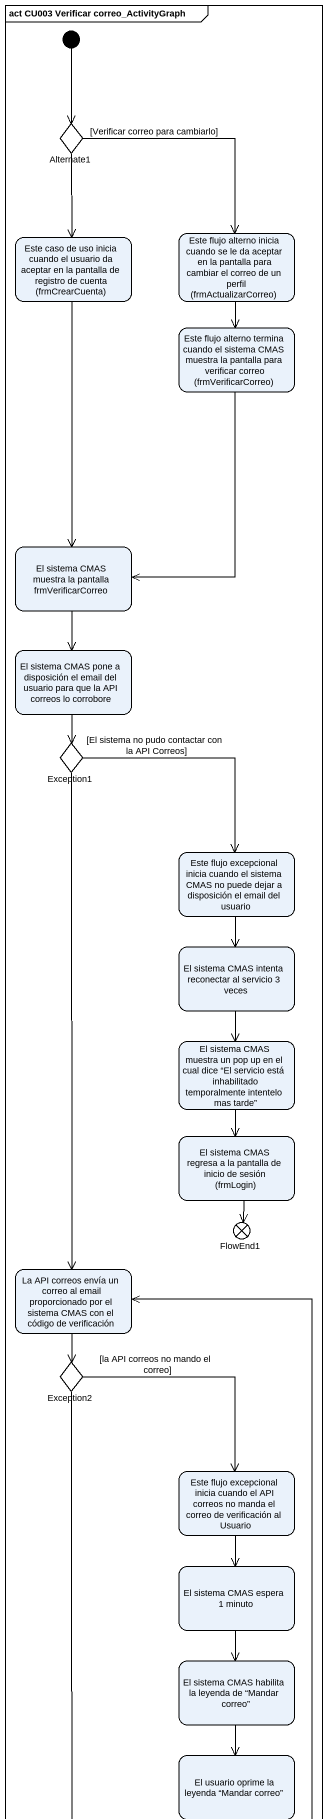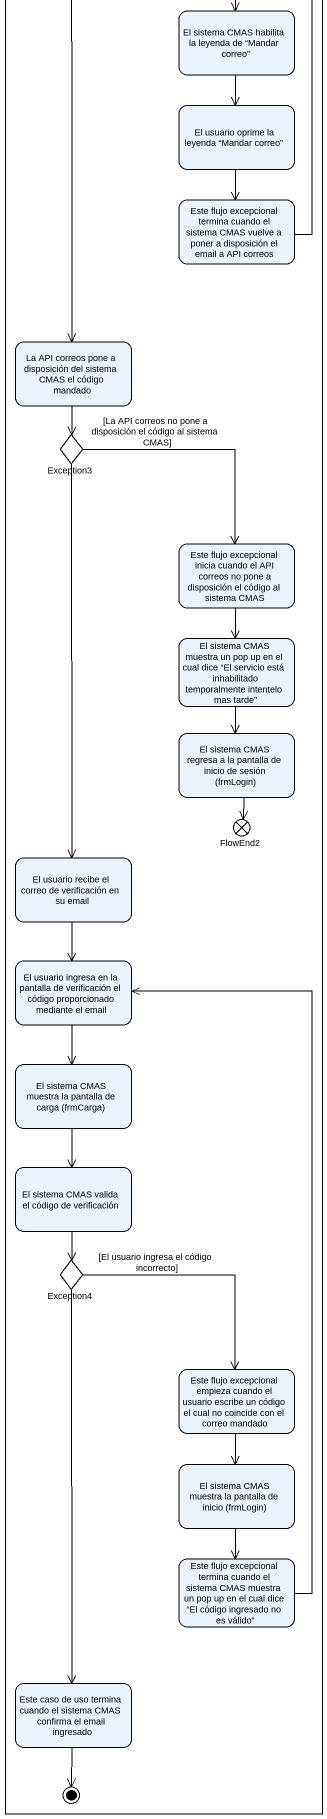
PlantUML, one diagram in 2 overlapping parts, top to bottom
@startuml
mainframe act CU003 Verificar correo_ActivityGraph
hide empty description
state Alternate1 <<choice>>
state "Este flujo alterno inicia cuando se le da aceptar en la pantalla para cambiar el correo de un perfil (frmActualizarCorreo)" as Este_flujo_alterno_inicia
state "Este caso de uso inicia cuando el usuario da aceptar en la pantalla de registro de cuenta (frmCrearCuenta)" as Este_caso_de_uso_inicia
state "Este flujo alterno termina cuando el sistema CMAS muestra la pantalla para verificar correo (frmVerificarCorreo)" as Este_flujo_alterno_termina
state "El sistema CMAS muestra la pantalla frmVerificarCorreo" as El_sistema_CMAS_muestra_la
state "El sistema CMAS pone a disposición el email del usuario para que la API correos lo corrobore" as El_sistema_CMAS_pone_a
state Exception1 <<choice>>
state "Este flujo excepcional inicia cuando el sistema CMAS no puede dejar a disposición el email del usuario" as Este_flujo_excepcional
state "El sistema CMAS intenta reconectar al servicio 3 veces" as El_sistema_CMAS_intenta
state "El sistema CMAS muestra un pop up en el cual dice “El servicio está inhabilitado temporalmente intentelo mas tarde”" as El_sistema_CMAS_muestra_un
state "El sistema CMAS regresa a la pantalla de inicio de sesión (frmLogin)" as El_sistema_CMAS_regresa_a
state FlowEnd1 <<end>>
state "La API correos envía un correo al email proporcionado por el sistema CMAS con el código de verificación" as La_API_correos_envía_un
state Exception2 <<choice>>
state "Este flujo excepcional inicia cuando el API correos no manda el correo de verificación al Usuario" as Este_flujo_excepcional_2
state "El sistema CMAS espera 1 minuto" as El_sistema_CMAS_espera_1
state "El sistema CMAS habilita la leyenda de “Mandar correo”" as El_sistema_CMAS_habilita_la
state "El usuario oprime la leyenda “Mandar correo”" as El_usuario_oprime_la
state "Este flujo excepcional termina cuando el sistema CMAS vuelve a poner a disposición el email a API correos" as Este_flujo_excepcional_3
state "La API correos pone a disposición del sistema CMAS el código mandado" as La_API_correos_pone_a
state Exception3 <<choice>>
state "Este flujo excepcional inicia cuando el API correos no pone a disposición el código al sistema CMAS" as Este_flujo_excepcional_4
state "El sistema CMAS muestra un pop up en el cual dice “El servicio está inhabilitado temporalmente intentelo mas tarde”" as El_sistema_CMAS_muestra_un_2
state "El sistema CMAS regresa a la pantalla de inicio de sesión (frmLogin)" as El_sistema_CMAS_regresa_a_2
state FlowEnd2 <<end>>
state "El usuario recibe el correo de verificación en su email" as El_usuario_recibe_el_correo
state "El usuario ingresa en la pantalla de verificación el código proporcionado mediante el email" as El_usuario_ingresa_en_la
state "El sistema CMAS muestra la pantalla de carga (frmCarga)" as El_sistema_CMAS_muestra_la_2
state "El sistema CMAS valida el código de verificación" as El_sistema_CMAS_valida_el
state Exception4 <<choice>>
state "Este flujo excepcional empieza cuando el usuario escribe un código el cual no coincide con el correo mandado" as Este_flujo_excepcional_5
state "El sistema CMAS muestra la pantalla de inicio (frmLogin)" as El_sistema_CMAS_muestra_la_3
state "Este flujo excepcional termina cuando el sistema CMAS muestra un pop up en el cual dice “El código ingresado no es válido”" as Este_flujo_excepcional_6
state "Este caso de uso termina cuando el sistema CMAS confirma el email ingresado" as Este_caso_de_uso_termina
[*] --> Alternate1
Alternate1 --> Este_flujo_alterno_inicia : [Verificar correo para cambiarlo]
Alternate1 --> Este_caso_de_uso_inicia
Este_flujo_alterno_inicia --> Este_flujo_alterno_termina
Este_caso_de_uso_inicia --> El_sistema_CMAS_muestra_la
Este_flujo_alterno_termina --> El_sistema_CMAS_muestra_la
El_sistema_CMAS_muestra_la --> El_sistema_CMAS_pone_a
El_sistema_CMAS_pone_a --> Exception1
Exception1 --> Este_flujo_excepcional : [El sistema no pudo contactar con la API Correos]
Exception1 --> La_API_correos_envía_un
Este_flujo_excepcional --> El_sistema_CMAS_intenta
El_sistema_CMAS_intenta --> El_sistema_CMAS_muestra_un
El_sistema_CMAS_muestra_un --> El_sistema_CMAS_regresa_a
El_sistema_CMAS_regresa_a --> FlowEnd1
La_API_correos_envía_un --> Exception2
Exception2 --> Este_flujo_excepcional_2 : [la API correos no mando el correo]
Exception2 --> La_API_correos_pone_a
Este_flujo_excepcional_2 --> El_sistema_CMAS_espera_1
El_sistema_CMAS_espera_1 --> El_sistema_CMAS_habilita_la
El_sistema_CMAS_habilita_la --> El_usuario_oprime_la
El_usuario_oprime_la --> Este_flujo_excepcional_3
Este_flujo_excepcional_3 -up-> La_API_correos_envía_un
La_API_correos_pone_a --> Exception3
Exception3 --> Este_flujo_excepcional_4 : [La API correos no pone a disposición el código al sistema CMAS]
Exception3 --> El_usuario_recibe_el_correo
Este_flujo_excepcional_4 --> El_sistema_CMAS_muestra_un_2
El_sistema_CMAS_muestra_un_2 --> El_sistema_CMAS_regresa_a_2
El_sistema_CMAS_regresa_a_2 --> FlowEnd2
El_usuario_recibe_el_correo --> El_usuario_ingresa_en_la
El_usuario_ingresa_en_la --> El_sistema_CMAS_muestra_la_2
El_sistema_CMAS_muestra_la_2 --> El_sistema_CMAS_valida_el
El_sistema_CMAS_valida_el --> Exception4
Exception4 --> Este_flujo_excepcional_5 : [El usuario ingresa el código incorrecto]
Exception4 --> Este_caso_de_uso_termina
Este_flujo_excepcional_5 --> El_sistema_CMAS_muestra_la_3
El_sistema_CMAS_muestra_la_3 --> Este_flujo_excepcional_6
Este_flujo_excepcional_6 -up-> El_usuario_ingresa_en_la
Este_caso_de_uso_termina --> [*]
@enduml
